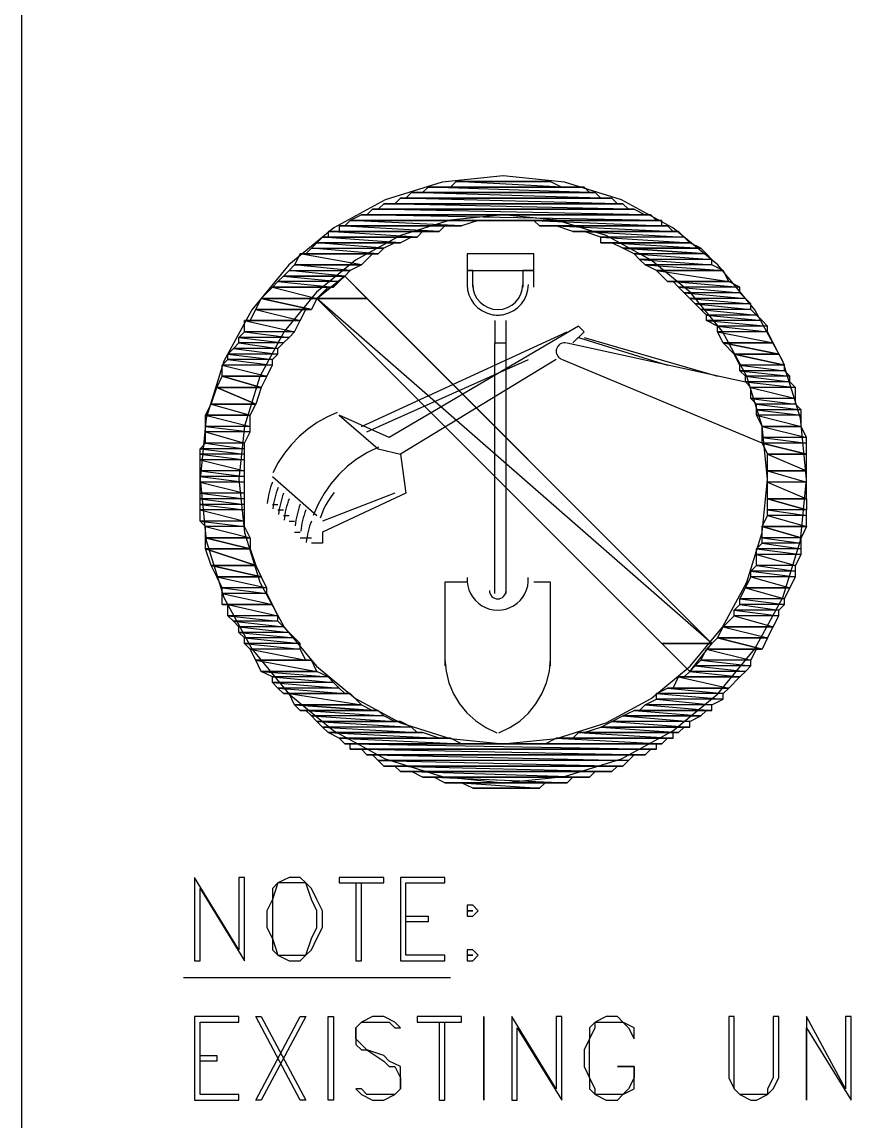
# Model space of a CAD drawing. Header units: metres. Extents: x 0 to 4950, y 0 to 3150.
# Drawn here: x 0 to 151.5, y 179.2 to 376.6 of the extents above; entities that cross this region are included whole.
import ezdxf

# ---------------------------------------------------------------- set-up
doc = ezdxf.new("R2010")
doc.units = ezdxf.units.M
doc.layers.add('SITE_BASE', color=7, linetype='Continuous')

msp = doc.modelspace()

# ---------------------------------------------------------------- linework, layer by layer
at = {"layer": 'SITE_BASE'}
for p, q in [((85, 323), (85, 319)), ((61, 304), (98, 321)), ((100, 320), (116, 315)), ((101, 320), (125, 313)), ((62, 303), (91, 316)), ((96, 316), (68, 299)), ((45, 295), (53, 288)), ((67, 292), (54, 287)), ((45, 290), (46, 290)), ((46, 289), (47, 289)), ((47, 288), (48, 288)), ((48, 287), (49, 287)), ((49, 285), (50, 285)), ((50, 284), (52, 284)), ((29, 205), (77, 205))]:
    msp.add_line(p, q, dxfattribs=at)
for points in [[(0, 3150), (4950, 3150), (4950, 0), (0, 0), (0, 3150)], [(141, 294.5), (139.89, 305.48), (136.72, 315.71), (131.69, 324.97), (125.04, 333.04), (116.97, 339.69), (107.71, 344.72), (97.48, 347.89), (86.5, 349), (75.52, 347.89), (65.29, 344.72), (56.03, 339.69), (47.96, 333.04), (41.31, 324.97), (36.28, 315.71), (33.11, 305.48), (32, 294.5), (33.11, 283.52), (36.28, 273.29), (41.31, 264.03), (47.96, 255.96), (56.03, 249.31), (65.29, 244.28), (75.52, 241.11), (86.5, 240), (97.48, 241.11), (107.71, 244.28), (116.97, 249.31), (125.04, 255.96), (131.69, 264.03), (136.72, 273.29), (139.89, 283.52), (141, 294.5)], [(58, 331), (62, 327), (53, 327), (58, 331), (53, 327), (115, 265), (124, 265), (53, 327), (62, 327), (124, 265), (115, 265), (120, 260), (124, 265), (53, 327), (120, 260), (124, 265), (58, 331), (48, 332), (59, 332), (49, 333), (61, 333), (50, 335), (63, 335), (51, 335), (64, 335), (52, 336), (65, 336), (53, 337), (68, 337), (54, 338), (70, 338), (55, 338), (71, 338), (55, 339), (72, 339), (57, 339), (75, 339), (57, 340), (77, 340), (58, 340), (79, 340), (59, 341), (114, 341), (61, 342), (113, 342), (62, 342), (112, 342), (63, 343), (110, 343), (64, 343), (109, 343), (65, 344), (108, 344), (67, 344), (107, 344), (68, 345), (106, 345), (69, 345), (104, 345), (70, 346), (103, 346), (72, 346), (102, 346), (73, 347), (101, 347), (74, 347), (99, 347), (76, 347), (98, 347), (77, 347), (97, 347), (78, 348), (95, 348), (79, 348), (94, 348), (81, 348), (93, 348), (82, 348), (91, 348), (84, 348), (90, 348), (85, 348), (88, 348), (87, 348), (85, 348), (88, 348), (90, 348), (85, 348), (84, 348), (90, 348), (91, 348), (84, 348), (82, 348), (91, 348), (93, 348), (82, 348), (81, 348), (93, 348), (94, 348), (81, 348), (79, 348), (94, 348), (95, 348), (79, 348), (78, 348), (95, 348), (97, 347), (78, 348), (77, 347), (97, 347), (98, 347), (77, 347), (76, 347), (98, 347), (99, 347), (76, 347), (74, 347), (99, 347), (101, 347), (74, 347), (73, 347), (101, 347), (102, 346), (73, 347), (72, 346), (102, 346), (103, 346), (72, 346), (70, 346), (103, 346), (104, 345), (70, 346), (69, 345), (104, 345), (106, 345), (69, 345), (68, 345), (106, 345), (107, 344), (68, 345), (67, 344), (107, 344), (108, 344), (67, 344), (65, 344), (108, 344), (109, 343), (65, 344), (64, 343), (109, 343), (110, 343), (64, 343), (63, 343), (110, 343), (112, 342), (63, 343), (62, 342), (112, 342), (113, 342), (62, 342), (61, 342), (113, 342), (114, 341), (61, 342), (59, 341), (114, 341), (59, 341), (114, 341), (59, 341), (84, 341), (59, 341), (84, 341), (87, 341), (114, 341), (87, 341), (114, 341), (89, 341), (87, 341), (59, 341), (82, 341), (59, 341), (82, 341), (84, 341), (59, 341), (82, 341), (79, 340), (59, 341), (58, 340), (79, 340), (77, 340), (58, 340), (57, 340), (76, 340), (57, 340), (76, 340), (77, 340), (57, 340), (76, 340), (75, 339), (57, 340), (57, 339), (75, 339), (72, 339), (57, 339), (55, 339), (72, 339), (71, 338), (55, 339), (55, 338), (71, 338), (70, 338), (55, 338), (54, 338), (70, 338), (68, 337), (54, 338), (53, 337), (67, 337), (53, 337), (67, 337), (68, 337), (53, 337), (67, 337), (65, 336), (53, 337), (52, 336), (65, 336), (64, 335), (52, 336), (51, 335), (64, 335), (63, 335), (51, 335), (50, 335), (63, 335), (61, 333), (50, 335), (49, 333), (61, 333), (49, 333), (61, 333), (49, 333), (61, 333), (59, 332), (49, 333), (48, 332), (59, 332), (58, 331), (48, 332), (47, 331), (58, 331), (47, 331), (57, 330), (58, 331)], [(134, 294.5), (133.04, 304.07), (130.27, 312.99), (125.89, 321.06), (120.09, 328.09), (113.06, 333.89), (104.99, 338.27), (96.07, 341.03), (86.5, 342), (76.93, 341.03), (68.01, 338.27), (59.94, 333.89), (52.91, 328.09), (47.11, 321.06), (42.73, 312.99), (39.97, 304.07), (39, 294.5), (39.97, 284.93), (42.73, 276.01), (47.11, 267.94), (52.91, 260.91), (59.94, 255.11), (68.01, 250.73), (76.93, 247.96), (86.5, 247), (96.07, 247.96), (104.99, 250.73), (113.06, 255.11), (120.09, 260.91), (125.89, 267.94), (130.27, 276.01), (133.04, 284.93), (134, 294.5)], [(114, 341), (89, 341), (115, 341), (114, 341)], [(89, 341), (115, 341), (92, 341), (89, 341)], [(115, 341), (92, 341), (115, 340), (115, 341)], [(92, 341), (115, 340), (93, 340), (92, 341)], [(115, 340), (93, 340), (94, 340), (115, 340), (93, 340), (115, 340), (94, 340), (116, 340), (115, 340)], [(94, 340), (116, 340), (96, 340), (94, 340)], [(116, 340), (96, 340), (117, 339), (116, 340)], [(96, 340), (117, 339), (99, 339), (96, 340)], [(117, 339), (99, 339), (117, 339), (99, 339), (100, 339), (117, 339), (100, 339), (118, 339), (117, 339)], [(100, 339), (118, 339), (101, 339), (100, 339)], [(118, 339), (101, 339), (119, 338), (118, 339)], [(101, 339), (119, 338), (104, 338), (101, 339)], [(119, 338), (104, 338), (120, 337), (119, 338)], [(104, 338), (120, 337), (104, 337), (104, 338)], [(120, 337), (104, 337), (106, 337), (120, 337), (104, 337), (120, 337), (106, 337), (122, 336), (120, 337)], [(106, 337), (122, 336), (108, 336), (106, 337)], [(108, 336), (122, 336), (108, 336), (122, 336), (108, 336), (122, 336), (123, 335), (108, 336), (123, 335), (110, 335), (108, 336)], [(92, 332), (92, 335), (80, 335), (80, 332), (92, 332)], [(123, 335), (110, 335), (124, 334), (123, 335)], [(110, 335), (124, 334), (111, 334), (110, 335)], [(124, 334), (111, 334), (124, 333), (124, 334)], [(111, 334), (124, 333), (112, 333), (111, 334)], [(81, 329), (81, 332), (80, 332), (80, 329)], [(92, 329), (92, 332), (90, 332), (90, 329)], [(124, 333), (112, 333), (126, 332), (124, 333)], [(112, 333), (126, 332), (114, 332), (112, 333)], [(126, 332), (114, 332), (126, 332), (114, 332), (126, 332), (114, 332), (127, 330), (126, 332)], [(114, 332), (127, 330), (116, 330), (114, 332)], [(46, 330), (56, 329), (45, 329), (46, 330)], [(47, 331), (57, 330), (46, 330), (47, 331)], [(57, 330), (46, 330), (56, 329), (57, 330)], [(127, 330), (116, 330), (127, 330), (116, 330), (117, 330), (127, 330), (117, 330), (129, 329), (127, 330)], [(117, 330), (129, 329), (118, 329), (117, 330)], [(45, 329), (53, 327), (43, 327), (45, 329)], [(55, 329), (45, 329), (55, 329), (45, 329), (56, 329), (55, 329), (45, 329), (53, 327), (55, 329)], [(80, 329.5), (80.08, 328.54), (80.33, 327.63), (80.71, 326.79), (81.23, 326.03), (81.88, 325.36), (82.62, 324.81), (83.46, 324.39), (84.37, 324.12), (84.64, 324.07), (84.91, 324.03), (85.19, 324.01), (85.47, 324), (85.74, 324.01), (86.02, 324.02), (86.29, 324.06), (86.59, 324.11), (87.51, 324.38), (88.36, 324.8), (89.11, 325.35), (89.76, 326.02), (90.28, 326.78), (90.67, 327.63), (90.92, 328.54), (91, 329.5)], [(81, 329.5), (81.09, 328.59), (81.35, 327.75), (81.77, 326.98), (82.32, 326.32), (82.98, 325.77), (83.75, 325.35), (84.59, 325.09), (85.5, 325), (86.41, 325.09), (87.25, 325.35), (88.02, 325.77), (88.68, 326.32), (89.23, 326.98), (89.65, 327.75), (89.91, 328.59), (90, 329.5)], [(129, 329), (118, 329), (129, 328), (129, 329)], [(118, 329), (129, 328), (119, 328), (118, 329)], [(129, 328), (119, 328), (130, 327), (129, 328)], [(119, 328), (130, 327), (120, 327), (119, 328)], [(43, 327), (53, 327), (43, 327), (53, 327), (43, 327), (53, 327), (52, 325), (43, 327), (52, 325), (42, 325), (43, 327)], [(130, 327), (120, 327), (131, 326), (130, 327)], [(120, 327), (131, 326), (121, 326), (120, 327)], [(131, 326), (121, 326), (131, 325), (131, 326)], [(121, 326), (131, 325), (122, 325), (121, 326)], [(42, 325), (50, 323), (41, 323), (42, 325)], [(51, 325), (42, 325), (51, 325), (42, 325), (52, 325), (51, 325), (42, 325), (50, 323), (51, 325)], [(131, 325), (122, 325), (132, 324), (131, 325)], [(122, 325), (132, 324), (123, 324), (122, 325)], [(132, 324), (123, 324), (133, 323), (132, 324)], [(123, 324), (133, 323), (123, 323), (123, 324)], [(50, 323), (41, 323), (40, 323), (50, 323), (41, 323), (50, 323), (40, 323), (49, 321), (50, 323)], [(40, 323), (49, 321), (40, 321), (40, 323)], [(99, 319), (101, 321), (100, 322), (66, 302), (57, 306), (64, 300), (68, 299), (69, 292), (54, 285), (54, 283), (53, 283), (52, 283)], [(87, 274), (87, 319), (87, 323)], [(133, 323), (123, 323), (134, 322), (133, 323)], [(123, 323), (134, 322), (125, 322), (123, 323)], [(134, 322), (125, 322), (134, 321), (134, 322)], [(125, 322), (134, 321), (125, 321), (125, 322)], [(40, 321), (48, 320), (39, 320), (40, 321)], [(48, 320), (39, 320), (47, 319), (48, 320)], [(39, 320), (47, 319), (39, 319), (39, 320)], [(49, 321), (40, 321), (48, 320), (49, 321)], [(134, 321), (125, 321), (135, 319), (134, 321)], [(125, 321), (135, 319), (126, 319), (125, 321)], [(38, 318), (46, 317), (37, 317), (38, 318)], [(39, 319), (46, 318), (38, 318), (39, 319)], [(46, 318), (38, 318), (46, 317), (46, 318)], [(47, 319), (39, 319), (46, 318), (47, 319)], [(85, 274), (85, 319), (87, 319)], [(97.84, 318.96), (97.6, 319), (97.36, 318.99), (97.12, 318.95), (96.89, 318.87), (96.68, 318.76), (96.49, 318.61), (96.33, 318.44), (96.19, 318.23), (96.09, 318), (96.02, 317.77), (96, 317.53), (96.01, 317.29), (96.07, 317.06), (96.15, 316.84), (96.28, 316.63), (96.44, 316.44), (96.49, 316.39), (96.54, 316.34), (96.6, 316.3), (96.66, 316.26), (96.72, 316.22), (96.78, 316.18), (96.84, 316.15), (96.91, 316.12)], [(98, 319), (130, 312), (139, 311), (131, 311), (139, 309), (131, 309), (139, 308), (132, 308), (140, 307), (132, 307), (140, 306), (132, 306), (140, 304), (133, 304), (141, 302), (133, 302), (141, 301), (133, 301), (97, 316)], [(126, 319), (135, 319), (126, 319), (135, 319), (126, 319), (135, 319), (136, 317), (126, 319), (136, 317), (128, 317), (126, 319)], [(37, 316), (45, 315), (36, 315), (37, 316)], [(46, 317), (37, 317), (45, 316), (46, 317)], [(37, 317), (45, 316), (37, 316), (37, 317)], [(45, 316), (37, 316), (45, 315), (45, 316)], [(128, 317), (136, 317), (128, 317), (136, 317), (128, 317), (136, 317), (137, 315), (128, 317), (137, 315), (129, 315), (128, 317)], [(45, 315), (36, 315), (44, 313), (45, 315)], [(36, 315), (44, 313), (36, 313), (36, 315)], [(137, 315), (129, 315), (137, 314), (137, 315)], [(129, 315), (137, 314), (129, 314), (129, 315)], [(137, 314), (129, 314), (138, 313), (137, 314)], [(129, 314), (138, 313), (130, 313), (129, 314)], [(36, 313), (44, 313), (36, 313), (44, 313), (36, 313), (44, 313), (43, 311), (36, 313), (43, 311), (35, 311), (36, 313)], [(138, 313), (130, 313), (138, 312), (138, 313)], [(130, 313), (138, 312), (130, 312), (130, 313)], [(138, 312), (130, 312), (139, 311), (138, 312)], [(133, 301), (134, 299), (141, 299), (133, 301), (141, 299), (141, 301), (133, 301), (133, 302), (141, 301), (141, 302), (133, 302), (133, 304), (141, 302), (140, 304), (133, 304), (140, 304), (133, 304), (140, 304), (133, 304), (132, 306), (140, 304), (140, 306), (132, 306), (132, 307), (140, 306), (140, 307), (132, 307), (132, 308), (140, 307), (139, 308), (132, 308), (131, 309), (139, 308), (139, 309), (131, 309), (131, 311), (139, 309), (139, 311), (131, 311), (130, 312)], [(35, 311), (43, 311), (35, 311), (43, 311), (35, 311), (43, 311), (42, 308), (35, 311), (42, 308), (34, 308), (35, 311)], [(34, 308), (41, 306), (33, 306), (34, 308)], [(42, 308), (34, 308), (42, 308), (34, 308), (42, 308), (34, 308), (41, 306), (42, 308)], [(41, 306), (33, 306), (41, 306), (33, 306), (41, 306), (33, 306), (41, 304), (41, 306)], [(33, 306), (41, 304), (33, 304), (33, 306)], [(56.66, 306.52), (54.79, 305.68), (53.02, 304.68), (51.36, 303.52), (49.83, 302.21), (48.42, 300.77), (47.15, 299.19), (46.03, 297.5), (45.06, 295.69)], [(41, 304), (33, 304), (41, 303), (41, 304)], [(33, 304), (41, 303), (33, 303), (33, 304)], [(41, 303), (33, 303), (40, 301), (41, 303)], [(33, 303), (40, 301), (33, 301), (33, 303)], [(33, 301), (40, 300), (32, 300), (33, 301)], [(40, 301), (33, 301), (40, 300), (40, 301)], [(64.06, 300.27), (62.09, 299.31), (60.24, 298.16), (58.52, 296.83), (56.95, 295.34), (55.53, 293.7), (54.29, 291.93), (53.22, 290.02), (52.35, 288.01)], [(40, 300), (32, 300), (40, 299), (40, 300)], [(32, 300), (40, 299), (32, 299), (32, 300)], [(40, 299), (32, 299), (40, 298), (40, 299)], [(32, 299), (40, 298), (32, 298), (32, 299)], [(141, 299), (134, 299), (141, 299), (134, 299), (141, 299), (134, 299), (141, 296), (141, 299)], [(134, 299), (141, 296), (134, 296), (134, 299)], [(40, 298), (32, 298), (40, 296), (40, 298)], [(32, 298), (40, 296), (32, 296), (32, 298)], [(40, 296), (32, 296), (40, 295), (40, 296)], [(32, 296), (40, 295), (32, 295), (32, 296)], [(40, 295), (32, 295), (40, 294), (40, 295)], [(32, 295), (40, 294), (32, 294), (32, 295)], [(141, 296), (134, 296), (141, 296), (134, 296), (141, 296), (134, 296), (141, 294), (141, 296)], [(134, 296), (141, 294), (134, 294), (134, 296)], [(40, 294), (32, 294), (40, 292), (40, 294)], [(32, 294), (40, 292), (32, 292), (32, 294)], [(45.01, 294.01), (44.84, 293.55), (44.69, 293.07), (44.55, 292.6), (44.43, 292.12), (44.32, 291.64), (44.23, 291.15), (44.15, 290.66), (44.09, 290.17)], [(46.01, 293.01), (45.84, 292.55), (45.69, 292.07), (45.55, 291.6), (45.43, 291.12), (45.32, 290.64), (45.23, 290.15), (45.15, 289.66), (45.09, 289.17)], [(141, 294), (134, 294), (141, 291), (141, 294)], [(134, 294), (141, 291), (134, 291), (134, 294)], [(40, 292), (32, 292), (40, 291), (40, 292)], [(32, 292), (40, 291), (32, 291), (32, 292)], [(40, 291), (32, 291), (40, 290), (40, 291)], [(32, 291), (40, 290), (32, 290), (32, 291)], [(47.01, 292.01), (46.84, 291.55), (46.69, 291.07), (46.55, 290.6), (46.43, 290.12), (46.32, 289.64), (46.23, 289.15), (46.15, 288.66), (46.09, 288.17)], [(48.01, 291.01), (47.84, 290.55), (47.69, 290.07), (47.55, 289.6), (47.43, 289.12), (47.32, 288.64), (47.23, 288.15), (47.15, 287.66), (47.09, 287.17)], [(56.1, 292.11), (55.7, 291.59), (55.31, 291.06), (54.96, 290.5), (54.63, 289.93), (54.33, 289.35), (54.06, 288.75), (53.82, 288.13), (53.61, 287.51)], [(134, 291), (141, 291), (134, 291), (141, 291), (134, 291), (141, 291), (141, 289), (134, 291), (141, 289), (134, 289), (134, 291)], [(40, 290), (32, 290), (40, 289), (40, 290)], [(32, 290), (40, 289), (32, 289), (32, 290)], [(40, 289), (32, 289), (40, 287), (40, 289)], [(32, 289), (40, 287), (32, 287), (32, 289)], [(50.01, 290.01), (49.84, 289.55), (49.69, 289.07), (49.55, 288.6), (49.43, 288.12), (49.32, 287.64), (49.23, 287.15), (49.15, 286.66), (49.09, 286.17)], [(51.01, 289.01), (50.84, 288.55), (50.69, 288.07), (50.55, 287.6), (50.43, 287.12), (50.32, 286.64), (50.23, 286.15), (50.15, 285.66), (50.09, 285.17)], [(141, 289), (134, 289), (141, 288), (141, 289)], [(134, 289), (141, 288), (134, 288), (134, 289)], [(40, 287), (32, 287), (40, 286), (40, 287)], [(32, 287), (40, 286), (33, 286), (32, 287)], [(52.01, 287.01), (51.84, 286.55), (51.69, 286.07), (51.55, 285.6), (51.43, 285.12), (51.32, 284.64), (51.23, 284.15), (51.15, 283.66), (51.09, 283.17)], [(134, 288), (141, 286), (133, 286), (134, 288)], [(141, 288), (134, 288), (141, 286), (141, 288)], [(40, 286), (33, 286), (41, 284), (40, 286)], [(33, 286), (41, 284), (33, 284), (33, 286)], [(133, 286), (141, 286), (133, 286), (141, 286), (133, 286), (141, 286), (140, 284), (133, 286), (140, 284), (133, 284), (133, 286)], [(33, 284), (41, 284), (33, 284), (41, 284), (33, 284), (41, 284), (41, 282), (33, 284), (41, 282), (33, 282), (33, 284)], [(133, 283), (140, 282), (132, 282), (133, 283)], [(140, 284), (133, 284), (140, 283), (140, 284)], [(133, 284), (140, 283), (133, 283), (133, 284)], [(140, 283), (133, 283), (140, 282), (140, 283)], [(33, 282), (41, 282), (33, 282), (41, 282), (33, 282), (41, 282), (42, 279), (33, 282), (42, 279), (34, 279), (33, 282)], [(140, 282), (132, 282), (140, 281), (140, 282)], [(132, 282), (140, 281), (132, 281), (132, 282)], [(140, 281), (132, 281), (139, 279), (140, 281)], [(132, 281), (139, 279), (132, 279), (132, 281)], [(34, 279), (42, 279), (34, 279), (42, 279), (34, 279), (42, 279), (43, 277), (34, 279), (43, 277), (35, 277), (34, 279)], [(132, 279), (139, 278), (131, 278), (132, 279)], [(139, 279), (132, 279), (139, 278), (139, 279)], [(43, 277), (35, 277), (43, 277), (35, 277), (43, 277), (35, 277), (44, 275), (43, 277)], [(35, 277), (44, 275), (36, 275), (35, 277)], [(80.01, 276.85), (80.01, 276.09), (80.12, 275.35), (80.33, 274.64), (80.62, 273.96), (81.01, 273.33), (81.48, 272.75), (82.03, 272.24), (82.65, 271.8), (83.32, 271.45), (84.03, 271.2), (84.76, 271.05), (85.5, 271), (86.24, 271.05), (86.97, 271.2), (87.67, 271.45), (88.35, 271.8), (88.97, 272.23), (89.52, 272.75), (89.99, 273.32), (90.38, 273.95), (90.67, 274.63), (90.88, 275.35), (90.98, 276.09), (90.99, 276.85)], [(131, 277), (138, 275), (130, 275), (131, 277)], [(139, 278), (131, 278), (139, 277), (139, 278)], [(131, 278), (139, 277), (131, 277), (131, 278)], [(139, 277), (131, 277), (138, 275), (139, 277)], [(44, 275), (36, 275), (44, 274), (44, 275)], [(36, 275), (44, 274), (36, 274), (36, 275)], [(80, 276), (76, 276), (76, 261)], [(84, 274.5), (84.03, 274.2), (84.12, 273.92), (84.26, 273.66), (84.44, 273.44), (84.66, 273.26), (84.92, 273.12), (85.2, 273.03), (85.5, 273), (85.8, 273.03), (86.08, 273.12), (86.34, 273.26), (86.56, 273.44), (86.74, 273.66), (86.88, 273.92), (86.97, 274.2), (87, 274.5)], [(95, 261), (95, 276), (92, 276)], [(130, 275), (137, 273), (129, 273), (130, 275)], [(138, 275), (130, 275), (138, 275), (130, 275), (138, 275), (130, 275), (137, 273), (138, 275)], [(44, 274), (36, 274), (45, 272), (44, 274)], [(36, 274), (45, 272), (36, 272), (36, 274)], [(137, 273), (129, 273), (137, 272), (137, 273)], [(129, 273), (137, 272), (129, 272), (129, 273)], [(45, 272), (36, 272), (37, 272), (45, 272), (36, 272), (45, 272), (37, 272), (46, 270), (45, 272)], [(37, 272), (46, 270), (37, 270), (37, 272)], [(129, 272), (136, 271), (128, 271), (129, 272)], [(136, 271), (128, 271), (136, 270), (136, 271)], [(128, 271), (136, 270), (128, 270), (128, 271)], [(137, 272), (129, 272), (136, 271), (137, 272)], [(46, 270), (37, 270), (46, 269), (46, 270)], [(37, 270), (46, 269), (38, 269), (37, 270)], [(46, 269), (38, 269), (47, 268), (46, 269)], [(38, 269), (47, 268), (39, 268), (38, 269)], [(128, 270), (135, 268), (126, 268), (128, 270)], [(136, 270), (128, 270), (135, 268), (136, 270)], [(47, 268), (39, 268), (48, 267), (47, 268)], [(39, 268), (48, 267), (39, 267), (39, 268)], [(48, 267), (39, 267), (49, 266), (48, 267)], [(39, 267), (49, 266), (40, 266), (39, 267)], [(126, 268), (134, 266), (125, 266), (126, 268)], [(135, 268), (126, 268), (135, 268), (126, 268), (135, 268), (126, 268), (134, 266), (135, 268)], [(49, 266), (40, 266), (50, 265), (49, 266)], [(40, 266), (50, 265), (40, 265), (40, 266)], [(50, 265), (40, 265), (50, 264), (50, 265)], [(40, 265), (50, 264), (41, 264), (40, 265)], [(125, 266), (134, 266), (125, 266), (134, 266), (125, 266), (134, 266), (133, 264), (125, 266), (133, 264), (123, 264), (125, 266)], [(50, 264), (41, 264), (51, 262), (50, 264)], [(41, 264), (51, 262), (42, 262), (41, 264)], [(123, 264), (131, 262), (122, 262), (123, 264)], [(132, 264), (123, 264), (132, 264), (123, 264), (133, 264), (132, 264), (123, 264), (131, 262), (132, 264)], [(52, 262), (42, 262), (52, 262), (42, 262), (51, 262), (52, 262), (42, 262), (53, 260), (52, 262)], [(42, 262), (53, 260), (43, 260), (42, 262)], [(76, 262.22), (76.21, 260.04), (76.73, 257.95), (77.54, 255.99), (78.63, 254.17), (79.97, 252.53), (81.55, 251.09), (83.33, 249.89), (85.31, 248.96)], [(85.67, 248.95), (87.65, 249.89), (89.44, 251.08), (91.02, 252.52), (92.36, 254.15), (93.45, 255.97), (94.26, 257.94), (94.79, 260.03), (95, 262.2)], [(121, 261), (130, 260), (120, 260), (121, 261)], [(122, 262), (131, 261), (121, 261), (122, 262)], [(131, 261), (121, 261), (130, 260), (131, 261)], [(131, 262), (122, 262), (131, 261), (131, 262)], [(53, 260), (43, 260), (53, 260), (43, 260), (53, 260), (43, 260), (55, 259), (53, 260)], [(43, 260), (55, 259), (45, 259), (43, 260)], [(55, 259), (45, 259), (56, 258), (55, 259)], [(45, 259), (56, 258), (45, 258), (45, 259)], [(118, 259), (127, 257), (117, 257), (118, 259)], [(129, 259), (119, 259), (118, 259), (129, 259), (119, 259), (129, 259), (118, 259), (127, 257), (129, 259)], [(120, 260), (129, 259), (119, 259), (120, 260)], [(130, 260), (120, 260), (129, 259), (130, 260)], [(56, 258), (45, 258), (57, 257), (56, 258)], [(45, 258), (57, 257), (46, 257), (45, 258)], [(57, 257), (46, 257), (58, 256), (57, 257)], [(46, 257), (58, 256), (47, 256), (46, 257)], [(116, 257), (126, 256), (114, 256), (116, 257)], [(127, 257), (117, 257), (116, 257), (127, 257), (117, 257), (127, 257), (116, 257), (126, 256), (127, 257)], [(58, 256), (47, 256), (59, 256), (58, 256)], [(47, 256), (59, 256), (48, 256), (47, 256)], [(59, 256), (48, 256), (61, 254), (59, 256)], [(48, 256), (61, 254), (49, 254), (48, 256)], [(114, 255), (124, 254), (112, 254), (114, 255)], [(126, 256), (114, 256), (126, 255), (126, 256)], [(114, 256), (126, 255), (114, 255), (114, 256)], [(126, 255), (114, 255), (124, 254), (126, 255)], [(49, 254), (61, 254), (49, 254), (61, 254), (49, 254), (61, 254), (63, 253), (49, 254), (63, 253), (50, 253), (49, 254)], [(63, 253), (50, 253), (64, 253), (63, 253)], [(50, 253), (64, 253), (51, 253), (50, 253)], [(64, 253), (51, 253), (65, 252), (64, 253)], [(51, 253), (65, 252), (52, 252), (51, 253)], [(110, 253), (122, 252), (108, 252), (110, 253)], [(111, 253), (123, 253), (110, 253), (111, 253)], [(123, 253), (110, 253), (122, 252), (123, 253)], [(112, 254), (124, 253), (111, 253), (112, 254)], [(124, 253), (111, 253), (123, 253), (124, 253)], [(124, 254), (112, 254), (124, 253), (124, 254)], [(65, 252), (52, 252), (67, 251), (65, 252)], [(52, 252), (67, 251), (53, 251), (52, 252)], [(68, 251), (53, 251), (68, 251), (53, 251), (67, 251), (68, 251), (53, 251), (70, 250), (68, 251)], [(53, 251), (70, 250), (54, 250), (53, 251)], [(106, 251), (120, 250), (104, 250), (106, 251)], [(108, 252), (120, 251), (106, 251), (108, 252)], [(120, 251), (106, 251), (120, 250), (120, 251)], [(122, 252), (108, 252), (122, 252), (108, 252), (122, 252), (108, 252), (120, 251), (122, 252)], [(70, 250), (54, 250), (71, 249), (70, 250)], [(54, 250), (71, 249), (55, 249), (54, 250)], [(72, 249), (55, 249), (72, 249), (55, 249), (71, 249), (72, 249), (55, 249), (75, 248), (72, 249)], [(55, 249), (75, 248), (57, 248), (55, 249)], [(100, 249), (117, 248), (99, 248), (100, 249)], [(101, 249), (117, 249), (100, 249), (101, 249)], [(117, 249), (100, 249), (117, 248), (117, 249)], [(104, 250), (118, 249), (101, 249), (104, 250)], [(118, 249), (101, 249), (117, 249), (118, 249)], [(119, 250), (104, 250), (119, 250), (104, 250), (120, 250), (119, 250), (104, 250), (118, 249), (119, 250)], [(76, 248), (57, 248), (76, 248), (57, 248), (75, 248), (76, 248), (57, 248), (77, 248), (57, 248), (77, 248), (76, 248)], [(77, 248), (57, 248), (79, 247), (77, 248)], [(57, 248), (79, 247), (58, 247), (57, 248)], [(79, 247), (58, 247), (82, 247), (79, 247)], [(58, 247), (82, 247), (59, 247), (58, 247)], [(84, 247), (59, 247), (84, 247), (59, 247), (82, 247), (84, 247), (59, 247), (87, 247), (114, 247), (89, 247), (114, 247), (89, 247), (87, 247), (59, 247), (87, 247), (84, 247)], [(114, 247), (59, 247), (114, 246), (114, 247)], [(59, 247), (114, 246), (59, 246), (59, 247)], [(92, 247), (114, 247), (89, 247), (92, 247)], [(115, 247), (94, 247), (115, 247), (94, 247), (93, 247), (115, 247), (93, 247), (92, 247), (115, 247), (93, 247), (115, 247), (92, 247), (114, 247), (115, 247)], [(96, 248), (115, 247), (94, 247), (96, 248)], [(99, 248), (116, 248), (96, 248), (99, 248)], [(116, 248), (96, 248), (115, 247), (116, 248)], [(117, 248), (99, 248), (116, 248), (117, 248)], [(114, 246), (59, 246), (113, 246), (114, 246)], [(59, 246), (113, 246), (61, 246), (59, 246)], [(113, 246), (61, 246), (112, 245), (113, 246)], [(61, 246), (112, 245), (62, 245), (61, 246)], [(112, 245), (62, 245), (110, 245), (112, 245)], [(62, 245), (110, 245), (63, 245), (62, 245)], [(110, 245), (63, 245), (109, 244), (110, 245)], [(63, 245), (109, 244), (64, 244), (63, 245)], [(109, 244), (64, 244), (108, 243), (109, 244)], [(64, 244), (108, 243), (65, 243), (64, 244)], [(108, 243), (65, 243), (107, 243), (108, 243)], [(65, 243), (107, 243), (67, 243), (65, 243)], [(107, 243), (67, 243), (106, 242), (107, 243)], [(67, 243), (106, 242), (68, 242), (67, 243)], [(106, 242), (68, 242), (104, 242), (106, 242)], [(68, 242), (104, 242), (69, 242), (68, 242)], [(104, 242), (69, 242), (103, 242), (104, 242)], [(69, 242), (103, 242), (70, 242), (69, 242)], [(103, 242), (70, 242), (102, 241), (103, 242)], [(70, 242), (102, 241), (72, 241), (70, 242)], [(102, 241), (72, 241), (101, 241), (102, 241)], [(72, 241), (101, 241), (73, 241), (72, 241)], [(101, 241), (73, 241), (99, 241), (101, 241)], [(73, 241), (99, 241), (74, 241), (73, 241)], [(99, 241), (74, 241), (98, 240), (99, 241)], [(74, 241), (98, 240), (76, 240), (74, 241)], [(98, 240), (76, 240), (97, 240), (98, 240)], [(76, 240), (97, 240), (77, 240), (76, 240)], [(97, 240), (77, 240), (95, 240), (97, 240)], [(77, 240), (95, 240), (78, 240), (77, 240)], [(95, 240), (78, 240), (94, 240), (95, 240)], [(78, 240), (94, 240), (79, 240), (78, 240)], [(94, 240), (79, 240), (93, 239), (94, 240)], [(79, 240), (93, 239), (81, 239), (79, 240)], [(93, 239), (81, 239), (91, 239), (93, 239)], [(81, 239), (91, 239), (82, 239), (81, 239)], [(91, 239), (82, 239), (90, 239), (91, 239)], [(82, 239), (90, 239), (84, 239), (82, 239)], [(84, 239), (85, 239), (88, 239), (84, 239), (90, 239), (88, 239), (85, 239), (87, 239), (88, 239), (84, 239)], [(40, 208), (40, 223), (39, 223), (39, 210), (31, 223), (31, 208), (32, 208), (32, 221), (40, 208)], [(48, 223), (46, 222), (45, 221), (45, 219), (44, 217), (44, 214), (45, 212), (45, 210), (46, 209), (48, 208), (50, 208), (51, 209), (52, 210), (53, 212), (54, 214), (54, 217), (53, 219), (52, 221), (51, 222), (50, 223), (48, 223)], [(48, 222), (46, 222), (45, 219), (45, 217), (45, 214), (45, 212), (46, 209), (48, 209), (49, 209), (51, 209), (52, 212), (53, 214), (53, 217), (52, 219), (51, 222), (49, 222), (48, 222)], [(65, 222), (65, 223), (57, 223), (57, 222), (65, 222)], [(60, 222), (60, 208), (61, 208), (61, 222)], [(68, 223), (68, 208), (76, 208), (76, 209), (69, 209), (69, 222), (76, 222), (76, 223), (68, 223)], [(80, 218), (80, 217), (80, 216), (81, 216), (82, 217), (81, 218), (80, 218)], [(69, 216), (73, 216), (73, 215), (69, 215)], [(80, 217), (81, 217), (80, 217)], [(80, 210), (80, 209), (80, 208), (81, 208), (82, 209), (81, 210), (80, 210)], [(80, 209), (81, 209), (80, 209)], [(31, 198), (31, 183), (39, 183), (39, 184), (32, 184), (32, 197), (39, 197), (39, 198), (31, 198)], [(51, 183), (50, 183), (42, 198), (43, 198), (51, 183)], [(42, 183), (50, 198), (51, 198), (43, 183), (42, 183)], [(56, 183), (55, 183), (55, 198), (56, 198), (56, 183)], [(60, 185), (61, 184), (63, 183), (65, 183), (67, 184), (68, 185), (68, 187), (68, 189), (66, 190), (65, 191), (62, 192), (61, 193), (60, 194), (60, 196), (61, 197), (63, 197), (65, 197), (66, 197), (67, 196), (68, 196), (67, 197), (65, 198), (63, 198), (61, 197), (60, 196), (60, 194), (60, 193), (61, 192), (62, 192), (65, 190), (66, 189), (67, 189), (68, 187), (68, 185), (67, 184), (65, 184), (63, 184), (62, 184), (61, 185), (60, 185)], [(79, 197), (79, 198), (71, 198), (71, 197), (79, 197)], [(83, 183), (83, 198), (83, 183)], [(97, 183), (97, 198), (96, 198), (96, 185), (88, 198), (88, 183), (89, 183), (89, 196), (97, 183)], [(107, 189), (110, 189), (110, 187), (109, 185), (108, 184), (107, 184), (105, 184), (103, 184), (103, 185), (102, 187), (102, 189), (102, 192), (102, 194), (103, 196), (103, 197), (105, 197), (107, 197), (108, 197), (109, 196), (110, 194), (110, 196), (108, 197), (107, 198), (105, 198), (103, 197), (102, 196), (102, 194), (101, 192), (101, 189), (102, 187), (102, 185), (103, 184), (105, 183), (107, 183), (108, 184), (110, 185), (110, 187), (110, 189), (107, 189)], [(136, 198), (135, 198), (135, 187), (134, 185), (134, 184), (132, 184), (131, 184), (129, 184), (128, 185), (128, 187), (128, 198), (127, 198), (127, 187), (128, 185), (129, 184), (131, 183), (132, 183), (134, 184), (135, 185), (136, 187), (136, 198)], [(141, 198), (141, 183), (141, 196), (149, 183), (149, 198), (148, 198), (148, 185), (141, 198)], [(75, 197), (75, 183), (76, 183), (76, 197)], [(32, 191), (35, 191), (35, 190), (32, 190)]]:
    msp.add_lwpolyline(points, dxfattribs=at)

doc.saveas('drawing.dxf')
